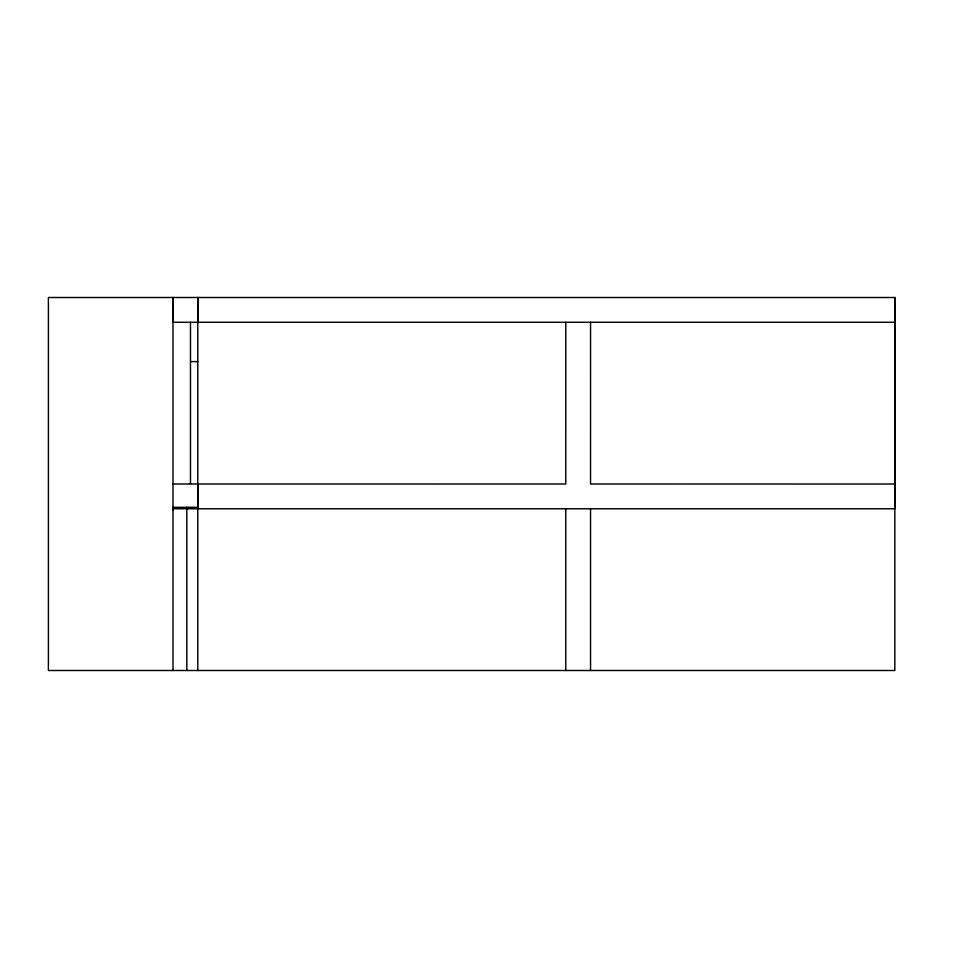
<?xml version="1.0" encoding="UTF-8"?>
<svg xmlns="http://www.w3.org/2000/svg" width="968" height="968" viewBox="0 0 968 968"><rect width="100%" height="100%" fill="white"/><g stroke="black" fill="none" stroke-linecap="round" stroke-linejoin="round"><path stroke-width="1.45" d="M197.762 508.769L197.762 297.503L197.762 322.271M565.784 322.284L565.772 484.012L172.969 484M590.553 322.271L590.54 484.012L894.831 484.024M894.831 297.503L894.831 670.497L48.4 670.497L48.4 297.503L894.831 297.503L894.831 508.769L172.994 508.769M894.831 322.271L172.994 322.271L172.994 297.503L172.994 670.497M190.478 361.608L197.762 361.608M590.54 508.769L590.54 670.497M565.772 508.769L565.772 670.497M197.787 484L197.787 507.317M197.762 670.497L197.762 507.317L172.957 507.317L172.957 510.33M190.478 322.271L190.478 484M186.836 507.317L186.836 670.497"/></g></svg>
